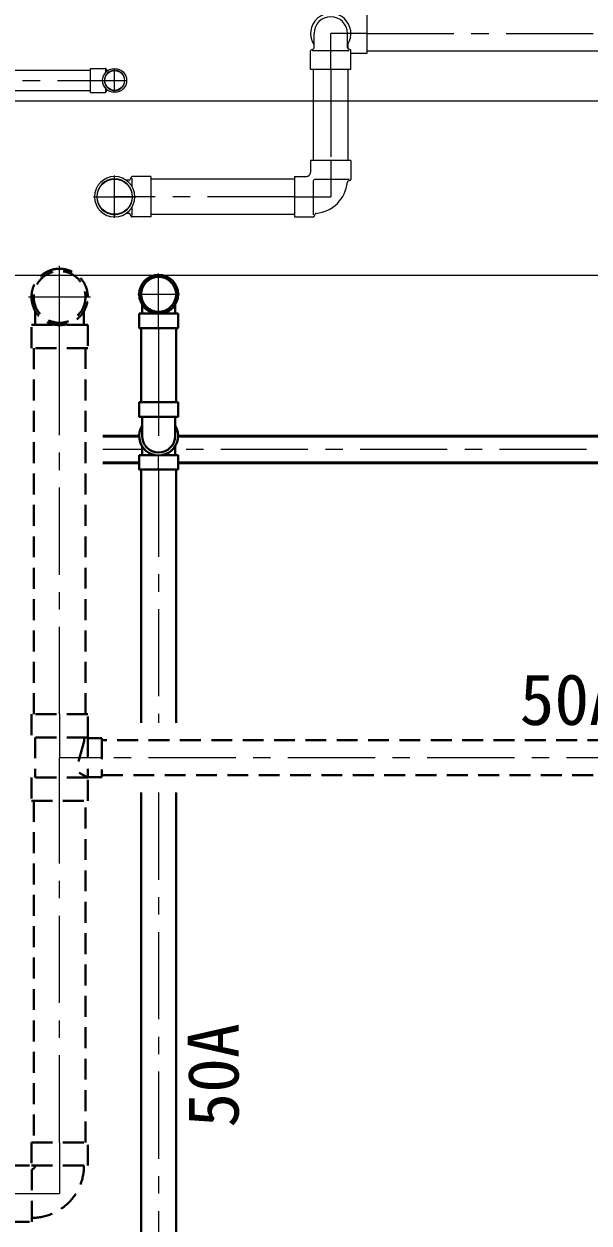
# Model space of a CAD drawing. Units: millimetres at full size. Extents: x -12803 to 120774, y -9413 to 101127.
# Drawn here: x 19629 to 20602, y 20315 to 22378 of the extents above; entities that cross this region are included whole.
import ezdxf
from ezdxf.enums import TextEntityAlignment as Align

# ---------------------------------------------------------------- set-up
doc = ezdxf.new("R2010")
doc.units = ezdxf.units.MM
doc.header["$LTSCALE"] = 30
for name, pattern in [('CHAIN1', [8, 5, -1, 1, -1]), ('DASHED1', [1.8, 1.2, -0.6]), ('DASHED3', [4, 3, -1])]:
    doc.linetypes.add(name, pattern=pattern)
for name, color, linetype, lineweight in [('0-1_1-2', 7, 'Continuous', 15), ('9-1_配管－汚水１：硬質塩ビ管（ＤＶ）', 2, 'Continuous', 30), ('9-2_配管－給湯１２：ＨＴＬＰ（ＵＸ）', 3, 'Continuous', 20), ('9-3_配管－給水３：ＶＬＰ(ＶＤ)', 7, 'Continuous', 15)]:
    doc.layers.add(name, color=color, linetype=linetype, lineweight=lineweight)
doc.styles.add('ＭＳ ゴシック', font='')
doc.styles.get('ＭＳ ゴシック').set_extended_font_data('MS Gothic')

msp = doc.modelspace()

# ---------------------------------------------------------------- linework, layer by layer
at = {"layer": '0-1_1-2'}
for p, q in [((16385, 22246.26), (22035, 22246.26)), ((16385, 21946.26), (22035, 21946.26))]:
    msp.add_line(p, q, dxfattribs=at)
at = {"layer": '0-1_1-2', "linetype": 'DASHED3'}
msp.add_line((19985, 22246.26), (27410, 22246.26), dxfattribs=at)
at = {"layer": '9-1_配管－汚水１：硬質塩ビ管（ＤＶ）', "color": 7, "linetype": 'CHAIN1', "lineweight": 15}
for p, q in [((19690.22, 21855.37), (19690.22, 21962.17)), ((19860.77, 21877.26), (19860.77, 21949.26)), ((19824.77, 21913.26), (19896.77, 21913.26)), ((19636.82, 21908.77), (19743.62, 21908.77)), ((19860.77, 21855.26), (19860.77, 21883.26)), ((19690.22, 21820.77), (19690.22, 21864.27)), ((19860.77, 21855.26), (19860.77, 21727.59)), ((19690.22, 21190.84), (19690.22, 21820.77)), ((19860.77, 21727.59), (19860.77, 21669.59)), ((19860.77, 21611.59), (19860.77, 21636.09)), ((19860.77, 21611.59), (19860.77, 21175.84)), ((19690.22, 21190.84), (19690.22, 21115.84)), ((19690.22, 21041.84), (19690.22, 21115.84)), ((19763.22, 21115.84), (19690.22, 21115.84)), ((22633.59, 21115.84), (19763.22, 21115.84)), ((19860.77, 21055.84), (19860.77, 12930.25)), ((19690.22, 20453.99), (19690.22, 21041.84)), ((19690.22, 20453.99), (19690.22, 20365.99)), ((19602.22, 20365.99), (19690.22, 20365.99))]:
    msp.add_line(p, q, dxfattribs=at)
at = {"layer": '9-1_配管－汚水１：硬質塩ビ管（ＤＶ）'}
for p, q in [((19832.27, 21880.26), (19832.27, 21895.66)), ((19889.27, 21880.26), (19889.27, 21895.66)), ((19827.27, 21880.26), (19855.01, 21880.26)), ((19894.27, 21880.26), (19866.54, 21880.26)), ((19894.27, 21880.26), (19894.27, 21855.26)), ((19830.77, 21855.26), (19830.77, 21727.59)), ((19890.77, 21727.59), (19890.77, 21855.26)), ((19832.27, 21702.59), (19832.27, 21669.59)), ((19889.27, 21702.59), (19889.27, 21669.59)), ((19832.27, 21636.59), (19832.27, 21651.99)), ((19889.27, 21636.59), (19889.27, 21651.99)), ((19827.27, 21636.59), (19855.01, 21636.59)), ((19894.27, 21636.59), (19866.54, 21636.59)), ((19894.27, 21636.59), (19894.27, 21611.59)), ((19830.77, 21611.59), (19830.77, 21175.84)), ((19890.77, 21175.84), (19890.77, 21611.59)), ((19830.77, 21055.84), (19830.77, 12930.25)), ((19890.77, 12930.25), (19890.77, 21055.84))]:
    msp.add_line(p, q, dxfattribs=at)
at = {"layer": '9-1_配管－汚水１：硬質塩ビ管（ＤＶ）', "linetype": 'DASHED1'}
for p, q in [((19648.22, 21860.77), (19648.22, 21884.51)), ((19732.22, 21860.77), (19732.22, 21884.51)), ((19641.72, 21860.77), (19686.74, 21860.77)), ((19738.72, 21860.77), (19693.69, 21860.77)), ((19738.72, 21860.77), (19738.72, 21820.77)), ((19645.72, 21820.77), (19645.72, 21190.84)), ((19734.72, 21190.84), (19734.72, 21820.77)), ((19641.72, 21190.84), (19641.72, 21150.84)), ((19738.72, 21190.84), (19641.72, 21190.84)), ((19738.72, 21150.84), (19738.72, 21190.84)), ((19738.72, 21150.84), (19641.72, 21150.84)), ((19648.02, 21150.84), (19648.02, 21081.84)), ((19732.42, 21150.84), (19732.42, 21144.14)), ((19738.72, 21150.84), (19738.72, 21081.84)), ((19732.42, 21144.14), (19718.05, 21092.5)), ((22633.59, 21145.84), (19763.22, 21145.84)), ((19738.72, 21081.84), (19723.93, 21089.7)), ((19738.72, 21082.34), (19763.22, 21082.34)), ((19763.22, 21085.84), (22633.59, 21085.84)), ((19645.72, 21041.84), (19645.72, 20453.99)), ((19734.72, 20453.99), (19734.72, 21041.84)), ((19641.72, 20453.99), (19738.72, 20453.99)), ((19602.22, 20414.49), (19642.22, 20414.49)), ((19642.22, 20317.49), (19642.22, 20414.49))]:
    msp.add_line(p, q, dxfattribs=at)
at = {"layer": '9-1_配管－汚水１：硬質塩ビ管（ＤＶ）'}
for points in [[(19894.27, 21855.26), (19827.27, 21855.26), (19827.27, 21880.26)], [(19894.27, 21611.59), (19827.27, 21611.59), (19827.27, 21636.59)]]:
    msp.add_lwpolyline(points, dxfattribs=at)
at = {"layer": '9-1_配管－汚水１：硬質塩ビ管（ＤＶ）', "linetype": 'DASHED1'}
for points in [[(19738.72, 21820.77), (19641.72, 21820.77), (19641.72, 21860.77)], [(19738.72, 21149.34), (19763.22, 21149.34), (19763.22, 21082.34)], [(19641.72, 21041.84), (19738.72, 21041.84), (19738.72, 21081.84)], [(19738.72, 21081.84), (19641.72, 21081.84), (19641.72, 21041.84)], [(19641.72, 20453.99), (19641.72, 20413.99), (19738.72, 20413.99), (19738.72, 20453.99)], [(19602.22, 20414.49), (19602.22, 20317.49), (19642.22, 20317.49)]]:
    msp.add_lwpolyline(points, dxfattribs=at)
at = {"layer": '9-1_配管－汚水１：硬質塩ビ管（ＤＶ）'}
msp.add_lwpolyline([(19894.27, 21727.59), (19827.27, 21727.59), (19827.27, 21702.59), (19894.27, 21702.59)], close=True, dxfattribs=at)
at = {"layer": '9-1_配管－汚水１：硬質塩ビ管（ＤＶ）', "linetype": 'DASHED1'}
msp.add_circle((19690.22, 21908.77), 44.5, dxfattribs=at)
at = {"layer": '9-1_配管－汚水１：硬質塩ビ管（ＤＶ）'}
msp.add_circle((19860.77, 21913.26), 30, dxfattribs=at)
at = {"layer": '9-1_配管－汚水１：硬質塩ビ管（ＤＶ）', "linetype": 'DASHED1'}
for centre, radius, start, end in [((19690.22, 21908.77), 48.5, 90, 180), ((19690.22, 21908.77), 48.5, 0, 90), ((19690.22, 21908.77), 48.5, 180, 0), ((19642.22, 20413.99), 90, 270, 0), ((19642.22, 20413.99), 6, 270, 0)]:
    msp.add_arc(centre, radius, start, end, dxfattribs=at)
at = {"layer": '9-1_配管－汚水１：硬質塩ビ管（ＤＶ）'}
for centre, radius, start, end in [((19860.77, 21913.26), 33.5, 90, 180), ((19860.77, 21913.26), 33.5, 0, 90), ((19860.77, 21913.26), 33.5, 180, 0), ((19860.77, 21669.59), 33.5, 148.29293, 31.70707), ((19860.77, 21669.59), 28.5, 180, 0)]:
    msp.add_arc(centre, radius, start, end, dxfattribs=at)
at = {"layer": '9-2_配管－給湯１２：ＨＴＬＰ（ＵＸ）'}
for p, q in [((20219.43, 22396.98), (20219.43, 22327.48)), ((20128.53, 22337.36), (20128.53, 22362.23)), ((20185.93, 22337.36), (20185.93, 22362.23)), ((20123.41, 22333.91), (20127.3, 22335.52)), ((20189.15, 22332.52), (20125.14, 22332.52)), ((20186.94, 22344.19), (20186.94, 22335.63)), ((20191.06, 22333.91), (20187.17, 22335.52)), ((20191.98, 22300.03), (20191.98, 22332.52)), ((20219.43, 22327.48), (20191.98, 22327.48)), ((20219.43, 22331.98), (20873.6, 22331.98)), ((19743.5, 22298.26), (18486.54, 22298.26)), ((19743.5, 22301.96), (19768.62, 22301.96)), ((19743.5, 22260.56), (19743.5, 22301.96)), ((19769.38, 22301.76), (19769.38, 22294.84)), ((19769.93, 22301.19), (19771.93, 22297.59)), ((20126.98, 22300.03), (20126.98, 22143.37)), ((20187.48, 22143.37), (20187.48, 22300.03)), ((18486.54, 22264.26), (19743.5, 22264.26)), ((19769.38, 22267.68), (19769.38, 22260.77)), ((19769.93, 22261.33), (19771.93, 22264.93)), ((19743.5, 22260.56), (19768.62, 22260.56)), ((20122.48, 22143.37), (20122.48, 22123.12)), ((20191.98, 22143.37), (20122.48, 22143.37)), ((20191.98, 22143.37), (20191.98, 22110.87)), ((19809.86, 22109.87), (19804.59, 22109.87)), ((19813.32, 22114.99), (19811.71, 22111.11)), ((19847.2, 22115.92), (19814.7, 22115.92)), ((19814.7, 22113.09), (19814.7, 22099.21)), ((19847.2, 22115.92), (19847.2, 22046.42)), ((20095.03, 22111.42), (19847.2, 22111.42)), ((20095.03, 22115.92), (20115.28, 22115.92)), ((20127.53, 22050.15), (20127.53, 22108.87)), ((20189.15, 22110.87), (20129.53, 22110.87)), ((20191.06, 22109.49), (20187.17, 22107.88)), ((19814.7, 22063.13), (19814.7, 22049.07)), ((19809.86, 22052.47), (19804.59, 22052.47)), ((19813.32, 22047.35), (19811.71, 22051.23)), ((19847.2, 22046.42), (19814.7, 22046.42)), ((19847.2, 22050.92), (20095.03, 22050.92)), ((20128.92, 22047.35), (20130.52, 22051.23))]:
    msp.add_line(p, q, dxfattribs=at)
at = {"layer": '9-2_配管－給湯１２：ＨＴＬＰ（ＵＸ）', "color": 7, "linetype": 'CHAIN1', "lineweight": 15}
for p, q in [((20219.43, 22362.23), (20157.23, 22362.23)), ((20157.23, 22300.03), (20157.23, 22362.23)), ((20157.23, 22300.03), (20157.23, 22362.23)), ((20219.43, 22362.23), (20191.98, 22362.23)), ((20219.43, 22362.23), (20873.6, 22362.23)), ((19785, 22260.86), (19785, 22301.66)), ((20157.23, 22300.03), (20157.23, 22143.37)), ((18486.54, 22281.26), (19743.5, 22281.26)), ((19743.5, 22281.26), (19768, 22281.26)), ((19743.5, 22281.26), (19785, 22281.26)), ((19764.6, 22281.26), (19805.4, 22281.26)), ((20157.23, 22143.37), (20157.23, 22081.17)), ((20157.23, 22143.37), (20157.23, 22081.17)), ((19785, 22044.87), (19785, 22117.47)), ((19748.7, 22081.17), (19821.3, 22081.17)), ((19847.2, 22081.17), (19785, 22081.17)), ((19847.2, 22081.17), (19815.25, 22081.17)), ((20095.03, 22081.17), (19847.2, 22081.17)), ((20095.03, 22081.17), (20157.23, 22081.17)), ((20095.03, 22081.17), (20157.23, 22081.17))]:
    msp.add_line(p, q, dxfattribs=at)
at = {"layer": '9-2_配管－給湯１２：ＨＴＬＰ（ＵＸ）'}
for points in [[(20191.98, 22300.03), (20122.48, 22300.03), (20122.48, 22332.52)], [(20095.03, 22115.92), (20095.03, 22046.42), (20127.53, 22046.42)]]:
    msp.add_lwpolyline(points, dxfattribs=at)
for centre, radius in [((19785, 22281.26), 20.7), ((19785, 22281.26), 17), ((19785, 22081.17), 30.25)]:
    msp.add_circle(centre, radius, dxfattribs=at)
for centre, radius, start, end in [((20157.23, 22362.23), 34.75, 325.67977, 214.32023), ((20157.23, 22362.23), 28.7, 0, 180), ((20123.98, 22332.52), 1.5, 112.45155, 180), ((20126.53, 22337.36), 2, 292.45155, 0), ((20187.93, 22337.36), 2, 180, 247.54845), ((20190.48, 22332.52), 1.5, 0, 67.54845), ((19785, 22281.26), 17.4, 90, 180), ((19768.62, 22300.46), 1.5, 29.0546, 90), ((19773.68, 22298.56), 2, 209.0546, 215.29452), ((19785, 22281.26), 17.4, 0, 90), ((19785, 22281.26), 17.4, 180, 0), ((19773.68, 22263.96), 2, 144.70548, 150.9454), ((19768.62, 22262.06), 1.5, 270, 330.9454), ((20115.28, 22123.12), 7.2, 270, 0), ((19785, 22081.17), 34.75, 0, 180), ((19785, 22081.17), 30.85, 0, 180), ((19809.86, 22111.87), 2, 270, 337.54845), ((19814.7, 22114.42), 1.5, 90, 157.54845), ((20129.53, 22108.87), 2, 90, 180), ((20126.07, 22112.34), 60.2, 276.01315, 353.98685), ((20187.93, 22106.03), 2, 112.45155, 180), ((20190.48, 22110.87), 1.5, 292.45155, 0), ((19785, 22081.17), 34.75, 180, 270), ((19785, 22081.17), 30.85, 180, 270), ((19785, 22081.17), 34.75, 270, 0), ((19785, 22081.17), 30.85, 270, 0), ((19809.86, 22050.47), 2, 22.45155, 90), ((19814.7, 22047.92), 1.5, 202.45155, 270), ((20127.53, 22047.92), 1.5, 270, 337.54845), ((20132.37, 22050.47), 2, 90, 157.54845)]:
    msp.add_arc(centre, radius, start, end, dxfattribs=at)
at = {"layer": '9-3_配管－給水３：ＶＬＰ(ＶＤ)', "color": 5, "lineweight": 40}
for p, q in [((19827.27, 21669.41), (19764.72, 21669.41)), ((22998, 21669.41), (19894.27, 21669.41)), ((19764.72, 21623.11), (19827.27, 21623.11)), ((19894.27, 21623.11), (22998, 21623.11))]:
    msp.add_line(p, q, dxfattribs=at)
at = {"layer": '9-3_配管－給水３：ＶＬＰ(ＶＤ)', "linetype": 'CHAIN1'}
for p, q in [((19832.27, 21646.26), (19764.72, 21646.26)), ((22998, 21646.26), (19889.27, 21646.26))]:
    msp.add_line(p, q, dxfattribs=at)

# ---------------------------------------------------------------- texts
at = {"layer": '9-1_配管－汚水１：硬質塩ビ管（ＤＶ）', "color": 7, "style": 'ＭＳ ゴシック'}
msp.add_text('50A', height=87.98, dxfattribs=at).set_placement((20482.69, 21145.84), align=Align.BOTTOM_LEFT)
msp.add_text('50A', height=87.98, rotation=90, dxfattribs=at).set_placement((20025.03, 20479.44), align=Align.BOTTOM_LEFT)

doc.saveas('drawing.dxf')
